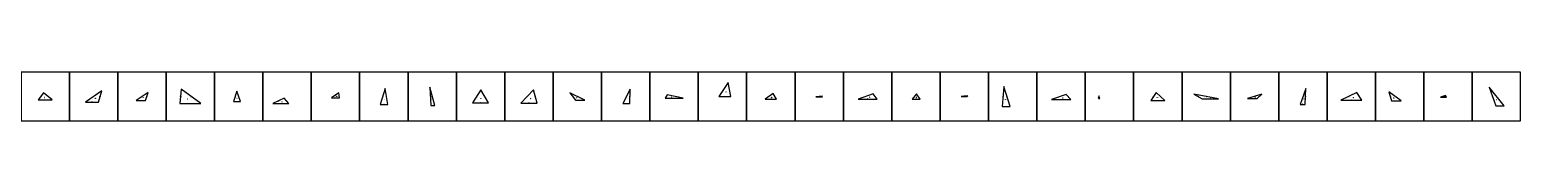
# Model space of a CAD drawing. Header units: millimetres. Extents: x 0 to 121000, y 0 to 607.
# Drawn here: x 45089 to 60414, y 0 to 500 of the extents above; entities that cross this region are included whole.
import ezdxf

# ---------------------------------------------------------------- set-up
doc = ezdxf.new("R2010")
doc.units = ezdxf.units.MM

msp = doc.modelspace()

# ---------------------------------------------------------------- linework, layer by layer
for points in [[(45000, 0), (45500, 0), (45500, 500), (45000, 500), (45000, 0)], [(45500, 0), (46000, 0), (46000, 500), (45500, 500), (45500, 0)], [(46000, 0), (46500, 0), (46500, 500), (46000, 500), (46000, 0)], [(46500, 0), (47000, 0), (47000, 500), (46500, 500), (46500, 0)], [(47000, 0), (47500, 0), (47500, 500), (47000, 500), (47000, 0)], [(47500, 0), (48000, 0), (48000, 500), (47500, 500), (47500, 0)], [(48000, 0), (48500, 0), (48500, 500), (48000, 500), (48000, 0)], [(48500, 0), (49000, 0), (49000, 500), (48500, 500), (48500, 0)], [(49000, 0), (49500, 0), (49500, 500), (49000, 500), (49000, 0)], [(49500, 0), (50000, 0), (50000, 500), (49500, 500), (49500, 0)], [(50000, 0), (50500, 0), (50500, 500), (50000, 500), (50000, 0)], [(50500, 0), (51000, 0), (51000, 500), (50500, 500), (50500, 0)], [(51000, 0), (51500, 0), (51500, 500), (51000, 500), (51000, 0)], [(51500, 0), (52000, 0), (52000, 500), (51500, 500), (51500, 0)], [(52000, 0), (52500, 0), (52500, 500), (52000, 500), (52000, 0)], [(52500, 0), (53000, 0), (53000, 500), (52500, 500), (52500, 0)], [(53000, 0), (53500, 0), (53500, 500), (53000, 500), (53000, 0)], [(53500, 0), (54000, 0), (54000, 500), (53500, 500), (53500, 0)], [(54000, 0), (54500, 0), (54500, 500), (54000, 500), (54000, 0)], [(54500, 0), (55000, 0), (55000, 500), (54500, 500), (54500, 0)], [(55000, 0), (55500, 0), (55500, 500), (55000, 500), (55000, 0)], [(55500, 0), (56000, 0), (56000, 500), (55500, 500), (55500, 0)], [(56000, 0), (56500, 0), (56500, 500), (56000, 500), (56000, 0)], [(56500, 0), (57000, 0), (57000, 500), (56500, 500), (56500, 0)], [(57000, 0), (57500, 0), (57500, 500), (57000, 500), (57000, 0)], [(57500, 0), (58000, 0), (58000, 500), (57500, 500), (57500, 0)], [(58000, 0), (58500, 0), (58500, 500), (58000, 500), (58000, 0)], [(58500, 0), (59000, 0), (59000, 500), (58500, 500), (58500, 0)], [(59000, 0), (59500, 0), (59500, 500), (59000, 500), (59000, 0)], [(59500, 0), (60000, 0), (60000, 500), (59500, 500), (59500, 0)], [(60000, 0), (60500, 0), (60500, 500), (60000, 500), (60000, 0)]]:
    msp.add_lwpolyline(points, close=True)
at = {"color": 1}
for points in [[(45834, 309), (45668, 193)], [(45801, 193), (45834, 309)], [(46654, 325), (46642, 177)], [(46859, 177), (46654, 325)], [(48763, 333), (48713, 169)], [(48790, 169), (48763, 333)], [(49277, 157), (49224, 345)], [(49224, 345), (49235, 157)], [(49753, 319), (49668, 183)], [(49833, 183), (49753, 319)], [(50296, 320), (50166, 182)], [(50335, 182), (50296, 320)], [(51295, 325), (51221, 177)], [(51291, 177), (51295, 325)], [(52308, 394), (52213, 251)], [(52338, 251), (52308, 394)], [(55157, 354), (55142, 148)], [(55225, 148), (55157, 354)], [(58281, 333), (58221, 169)], [(58273, 169), (58281, 333)], [(60328, 155), (60173, 347)], [(60173, 347), (60242, 155)], [(45233, 287), (45178, 215)], [(45178, 215), (45323, 215)], [(45323, 215), (45233, 287)], [(45668, 193), (45801, 193)], [(46313, 292), (46189, 210)], [(46189, 210), (46287, 210)], [(46287, 210), (46313, 292)], [(46642, 177), (46859, 177)], [(47232, 304), (47195, 198)], [(47195, 198), (47267, 198)], [(47267, 198), (47232, 304)], [(47719, 234), (47603, 177)], [(47603, 177), (47768, 177)], [(47768, 177), (47719, 234)], [(48285, 288), (48210, 235)], [(48210, 235), (48292, 235)], [(48292, 235), (48285, 288)], [(48713, 169), (48790, 169)], [(49235, 157), (49277, 157)], [(49668, 183), (49833, 183)], [(50166, 182), (50335, 182)], [(50829, 213), (50673, 289)], [(50673, 289), (50730, 213)], [(50730, 213), (50829, 213)], [(51221, 177), (51291, 177)], [(51678, 268), (51656, 234)], [(51656, 234), (51845, 234)], [(51845, 234), (51678, 268)], [(52213, 251), (52338, 251)], [(52774, 281), (52692, 221)], [(52692, 221), (52810, 221)], [(52810, 221), (52774, 281)], [(53281, 255), (53216, 247)], [(53216, 247), (53285, 247)], [(53285, 247), (53281, 255)], [(53809, 278), (53653, 224)], [(53653, 224), (53848, 224)], [(53848, 224), (53809, 278)], [(54256, 279), (54211, 223)], [(54211, 223), (54292, 223)], [(54292, 223), (54256, 279)], [(54785, 257), (54717, 251)], [(54717, 251), (54776, 251)], [(54776, 251), (54785, 257)], [(55801, 269), (55652, 218)], [(55652, 218), (55850, 218)], [(55850, 218), (55801, 269)], [(56139, 256), (56136, 228)], [(56136, 228), (56149, 228)], [(56149, 228), (56139, 256)], [(56732, 292), (56678, 210)], [(56678, 210), (56823, 210)], [(56823, 210), (56732, 292)], [(57378, 227), (57123, 275)], [(57123, 275), (57207, 227)], [(57207, 227), (57378, 227)], [(57824, 274), (57678, 228)], [(57678, 228), (57775, 228)], [(57775, 228), (57824, 274)], [(58221, 169), (58273, 169)], [(58808, 291), (58642, 211)], [(58642, 211), (58859, 211)], [(58859, 211), (58808, 291)], [(59264, 204), (59139, 298)], [(59139, 298), (59165, 204)], [(59165, 204), (59264, 204)], [(59724, 260), (59671, 242)], [(59671, 242), (59732, 242)], [(59732, 242), (59724, 260)], [(60242, 155), (60328, 155)], [(55142, 148), (55225, 148)]]:
    msp.add_lwpolyline(points, dxfattribs=at)
at = {"color": 250}
for points in [[(52262, 322), (52262, 321), (52261, 322)], [(52261, 321), (52261, 321), (52262, 321), (52261, 321)], [(52262, 322), (52262, 322), (52262, 322)], [(52321, 323), (52322, 322), (52322, 322), (52322, 323), (52322, 323), (52322, 322)], [(52322, 321), (52322, 321), (52323, 321)], [(45207, 251), (45207, 251), (45207, 251), (45207, 251), (45207, 251), (45207, 251), (45206, 251), (45207, 252), (45207, 251)], [(45207, 250), (45207, 250), (45207, 250), (45207, 250), (45207, 250), (45206, 250), (45206, 251), (45206, 251), (45206, 251)], [(45206, 250), (45206, 250), (45207, 250), (45206, 249), (45206, 250), (45206, 250)], [(45250, 216), (45250, 216), (45250, 216), (45250, 216), (45250, 216), (45250, 216), (45250, 215), (45250, 215), (45250, 216)], [(45251, 216), (45250, 216), (45250, 215), (45251, 215), (45251, 216), (45250, 216)], [(45251, 216), (45251, 216), (45251, 215)], [(45277, 250), (45276, 250), (45277, 251)], [(45278, 249), (45278, 249), (45277, 249), (45278, 250), (45278, 250), (45278, 250), (45278, 250), (45278, 250), (45278, 250)], [(45733, 194), (45733, 194), (45734, 194), (45734, 194), (45733, 194), (45733, 193), (45734, 193)], [(45734, 194), (45734, 194), (45734, 194), (45734, 194), (45734, 193), (45734, 193)], [(45735, 194), (45735, 194), (45735, 194), (45735, 194), (45735, 194), (45735, 193), (45735, 193)], [(45751, 250), (45752, 250), (45751, 249), (45751, 250), (45751, 250), (45751, 250), (45751, 250)], [(45753, 251), (45753, 250), (45752, 250), (45752, 250), (45752, 251), (45752, 251), (45752, 251)], [(45816, 251), (45816, 252), (45817, 251)], [(45817, 252), (45817, 252), (45816, 252), (45816, 252), (45817, 252), (45817, 251)], [(45816, 250), (45816, 250), (45816, 251), (45816, 251), (45816, 250), (45817, 250), (45817, 251)], [(46237, 212), (46237, 212), (46238, 212), (46238, 211), (46238, 211), (46238, 211), (46238, 211), (46237, 211), (46237, 211)], [(46238, 212), (46238, 212), (46238, 211)], [(46239, 211), (46239, 211), (46239, 212), (46239, 211)], [(46252, 250), (46252, 250), (46251, 250)], [(46251, 250), (46251, 250), (46252, 250), (46251, 249), (46251, 250), (46251, 250)], [(46252, 251), (46252, 250), (46252, 251)], [(46299, 251), (46298, 251), (46298, 251), (46299, 251), (46299, 251), (46299, 250), (46299, 251)], [(46299, 252), (46299, 251), (46299, 251), (46299, 252), (46300, 252), (46299, 251)], [(46650, 252), (46650, 252), (46650, 251), (46649, 251), (46649, 252), (46649, 252), (46649, 252), (46649, 252), (46649, 252)], [(46650, 251), (46649, 251), (46649, 251), (46649, 251), (46649, 251), (46649, 251)], [(46750, 178), (46750, 179), (46750, 178)], [(46750, 179), (46750, 179), (46751, 179), (46751, 178), (46750, 178), (46750, 178), (46751, 178)], [(46755, 250), (46755, 250), (46755, 250), (46755, 250), (46755, 250), (46755, 251), (46755, 251), (46756, 251), (46756, 251)], [(46756, 250), (46756, 250), (46756, 250), (46756, 250), (46756, 251), (46756, 250)], [(46757, 250), (46756, 249), (46757, 250)], [(47215, 252), (47215, 251), (47214, 251)], [(47215, 251), (47215, 250), (47214, 251)], [(47214, 250), (47214, 250), (47215, 250), (47214, 250), (47214, 250), (47214, 250)], [(47230, 199), (47230, 200), (47230, 199)], [(47231, 200), (47231, 199), (47231, 199), (47231, 199), (47231, 199), (47231, 199)], [(47231, 200), (47232, 200), (47231, 199)], [(47248, 250), (47248, 250), (47248, 250), (47248, 250), (47249, 250), (47249, 250), (47249, 251)], [(47248, 251), (47248, 250), (47248, 251), (47248, 251), (47248, 251), (47249, 251), (47249, 251)], [(47661, 204), (47661, 204), (47661, 204), (47661, 203), (47660, 204), (47661, 204)], [(47662, 204), (47663, 204), (47662, 204), (47662, 204), (47662, 205), (47662, 205), (47662, 205)], [(47685, 178), (47685, 178), (47685, 178), (47685, 178), (47685, 178), (47685, 177), (47685, 177)], [(47743, 204), (47742, 204), (47743, 205)], [(48248, 260), (48248, 260), (48248, 261)], [(48250, 236), (48250, 236), (48250, 236), (48250, 236), (48250, 236), (48250, 235), (48250, 235)], [(48251, 236), (48251, 236), (48251, 236), (48251, 236), (48251, 236), (48251, 235), (48251, 235)], [(48252, 236), (48251, 236), (48251, 236), (48252, 236), (48252, 235), (48251, 235)], [(48287, 262), (48287, 261), (48288, 261), (48288, 262), (48287, 262), (48287, 261)], [(48287, 261), (48287, 260), (48287, 261), (48287, 261), (48288, 261), (48288, 261)], [(48287, 260), (48287, 260), (48287, 260), (48287, 260), (48287, 260), (48288, 260), (48288, 260), (48288, 260), (48288, 260)], [(48739, 251), (48739, 251), (48739, 250), (48739, 251), (48739, 251), (48739, 251), (48738, 251)], [(48739, 250), (48739, 250), (48738, 250)], [(48739, 252), (48740, 251), (48739, 251)], [(48750, 170), (48750, 170), (48751, 170), (48751, 170), (48750, 170), (48750, 169), (48751, 169)], [(48775, 250), (48775, 250), (48775, 250), (48775, 251), (48775, 250), (48775, 251), (48776, 251), (48776, 250), (48776, 250)], [(49231, 252), (49231, 252), (49230, 252)], [(49231, 251), (49231, 251), (49231, 251), (49231, 251), (49231, 251), (49230, 251), (49230, 251)], [(49249, 251), (49249, 251), (49249, 251), (49249, 252), (49249, 251), (49250, 251), (49250, 252)], [(49249, 250), (49249, 251), (49250, 250)], [(49250, 250), (49249, 250), (49249, 250), (49250, 250), (49250, 250), (49250, 250), (49250, 250), (49250, 250), (49250, 250)], [(49255, 158), (49255, 158), (49255, 158), (49255, 158), (49255, 158), (49255, 157), (49255, 157)], [(49256, 158), (49256, 158), (49256, 157)], [(49257, 158), (49256, 158), (49256, 158), (49257, 158), (49257, 157), (49256, 157)], [(49712, 251), (49712, 251), (49712, 251), (49712, 251), (49712, 251), (49711, 251), (49711, 251), (49711, 252), (49712, 252)], [(49712, 250), (49712, 250), (49711, 251)], [(49711, 250), (49711, 250), (49711, 250), (49711, 250)], [(49750, 184), (49750, 184), (49750, 184), (49750, 184), (49750, 184), (49750, 184), (49750, 183), (49750, 183), (49750, 183)], [(49750, 184), (49751, 184), (49750, 183)], [(49792, 251), (49792, 251), (49791, 251), (49791, 251), (49792, 251), (49792, 251)], [(49793, 250), (49792, 250), (49793, 250)], [(49792, 250), (49792, 250), (49793, 250)], [(50231, 250), (50232, 250), (50232, 249), (50231, 250)], [(50233, 251), (50233, 250), (50232, 251)], [(50232, 250), (50232, 251), (50232, 251), (50232, 251), (50232, 250), (50232, 251)], [(50250, 183), (50250, 183), (50250, 183), (50250, 183), (50250, 183), (50250, 182), (50250, 182), (50250, 182), (50250, 182)], [(50251, 183), (50250, 183), (50251, 183), (50251, 182)], [(50251, 183), (50251, 183), (50251, 182)], [(50314, 250), (50314, 250), (50314, 251), (50314, 251), (50315, 251), (50315, 251), (50315, 251), (50315, 250), (50315, 250)], [(50315, 250), (50315, 250), (50314, 250), (50315, 250), (50315, 250), (50315, 250), (50315, 250)], [(50702, 253), (50702, 253), (50702, 252), (50702, 252), (50702, 252), (50702, 252), (50701, 252), (50701, 252), (50701, 252)], [(50703, 252), (50702, 252), (50702, 252), (50702, 251), (50702, 252), (50702, 252)], [(50703, 252), (50703, 252), (50703, 251), (50703, 251), (50702, 251), (50702, 251), (50702, 251), (50702, 251), (50702, 251)], [(50749, 250), (50750, 250), (50750, 250), (50749, 250), (50750, 251), (50750, 251)], [(50750, 250), (50750, 250), (50750, 250), (50750, 250)], [(50751, 250), (50750, 249), (50751, 250)], [(50778, 214), (50778, 215), (50779, 215), (50779, 214), (50778, 214), (50778, 214), (50779, 214)], [(50779, 214), (50779, 215), (50779, 214)], [(50780, 214), (50780, 215), (50780, 215), (50780, 214), (50780, 214), (50780, 214), (50780, 214)], [(51255, 178), (51255, 179), (51255, 179), (51255, 178), (51255, 178), (51255, 178), (51255, 178), (51255, 178), (51255, 178)], [(51256, 178), (51257, 179), (51257, 178)], [(51259, 251), (51259, 250), (51258, 251)], [(51259, 250), (51259, 250), (51258, 250), (51258, 250), (51258, 250), (51259, 250)], [(51259, 251), (51260, 251), (51259, 251), (51259, 251), (51259, 251), (51259, 252), (51259, 251)], [(51292, 250), (51291, 250), (51292, 250)], [(51668, 250), (51668, 249), (51667, 250)], [(51668, 251), (51669, 251), (51668, 251)], [(51750, 235), (51750, 236), (51750, 235)], [(51750, 235), (51751, 236), (51751, 235)], [(51751, 236), (51751, 236), (51751, 235), (51751, 235), (51751, 235), (51751, 235)], [(51761, 250), (51761, 250), (51760, 250), (51760, 250), (51760, 250), (51760, 250), (51760, 251), (51761, 251), (51761, 250)], [(51762, 249), (51762, 249), (51761, 249), (51762, 250), (51762, 250), (51762, 250), (51762, 250), (51762, 250), (51762, 250)], [(51761, 250), (51761, 250), (51761, 249), (51761, 250), (51761, 250), (51761, 250)], [(52274, 252), (52274, 252), (52275, 252), (52275, 252), (52274, 252), (52274, 251), (52275, 251)], [(52275, 252), (52275, 252), (52275, 252), (52275, 252), (52275, 251), (52275, 251)], [(52276, 252), (52276, 252), (52276, 252), (52276, 252), (52276, 251), (52276, 251)], [(52733, 250), (52733, 250), (52733, 249), (52733, 250)], [(52734, 251), (52734, 250), (52734, 251)], [(52750, 223), (52750, 223), (52750, 223), (52750, 223), (52750, 222), (52750, 222), (52750, 222), (52750, 222), (52750, 222)], [(52751, 222), (52751, 222), (52751, 223), (52751, 222)], [(52752, 222), (52751, 222), (52751, 223), (52752, 223), (52752, 222), (52751, 222)], [(52792, 249), (52792, 249), (52791, 250), (52792, 250), (52792, 250), (52792, 250), (52792, 250), (52792, 250), (52792, 250)], [(53249, 250), (53249, 250), (53248, 249), (53248, 250), (53249, 250), (53248, 250), (53248, 250), (53249, 250), (53249, 250)], [(53248, 249), (53248, 249), (53248, 250), (53248, 250), (53248, 250), (53248, 250)], [(53250, 250), (53250, 250), (53249, 250), (53249, 250), (53249, 250), (53249, 251), (53249, 250)], [(53249, 248), (53250, 249), (53250, 248)], [(53250, 249), (53250, 249), (53251, 249), (53251, 248), (53250, 248), (53250, 248), (53251, 248)], [(53251, 249), (53251, 249), (53251, 248)], [(53281, 250), (53282, 250), (53283, 250), (53282, 251), (53282, 251), (53282, 250)], [(53281, 251), (53281, 250), (53282, 251), (53282, 251), (53282, 251), (53282, 251)], [(53282, 249), (53282, 249), (53282, 250), (53282, 250), (53283, 250), (53283, 250), (53283, 250)], [(53732, 250), (53732, 250), (53732, 250), (53732, 250), (53731, 250), (53732, 251)], [(53731, 250), (53731, 249), (53731, 249), (53731, 250), (53731, 250), (53731, 250), (53731, 250), (53731, 250), (53731, 250)], [(53733, 250), (53733, 250), (53732, 250), (53732, 250), (53733, 250), (53733, 251), (53732, 251)], [(53749, 226), (53749, 226), (53750, 226), (53750, 226), (53750, 225), (53750, 225), (53750, 225), (53749, 225), (53749, 225)], [(53750, 226), (53750, 226), (53751, 226), (53751, 226), (53750, 225), (53751, 225), (53751, 225), (53750, 225), (53750, 225)], [(53751, 226), (53751, 226), (53751, 225)], [(53828, 250), (53828, 250), (53827, 250), (53828, 251)], [(53827, 251), (53827, 251), (53827, 250), (53827, 251), (53827, 251), (53828, 251)], [(53828, 250), (53828, 250), (53828, 250)], [(54234, 250), (54234, 250), (54234, 250), (54234, 249), (54233, 250), (54234, 250)], [(54235, 251), (54235, 251), (54235, 251), (54235, 251), (54235, 251), (54234, 251), (54234, 251), (54234, 251), (54235, 251)], [(54235, 250), (54235, 250), (54234, 250), (54234, 250), (54234, 251), (54234, 251), (54234, 251)], [(54250, 224), (54250, 225), (54251, 225), (54251, 224), (54251, 224), (54251, 224), (54251, 224), (54250, 224), (54250, 224)], [(54252, 225), (54251, 224), (54251, 224), (54252, 224), (54252, 224), (54251, 224)], [(54252, 224), (54252, 225), (54252, 225), (54252, 224), (54252, 224), (54252, 224), (54252, 224), (54252, 224), (54252, 224)], [(54272, 251), (54273, 250), (54273, 251), (54273, 251), (54273, 251), (54273, 250)], [(54273, 250), (54273, 250), (54273, 250), (54273, 250), (54273, 250), (54274, 250)], [(54746, 252), (54746, 252), (54746, 251)], [(54746, 252), (54746, 252), (54747, 252), (54747, 252), (54746, 252), (54747, 252), (54747, 251), (54746, 251), (54746, 251)], [(54751, 253), (54751, 253), (54750, 253), (54750, 253), (54751, 253), (54750, 253), (54750, 253), (54751, 254), (54751, 253)], [(54751, 253), (54752, 253), (54751, 253), (54751, 253), (54751, 253), (54751, 254), (54751, 254)], [(54752, 253), (54752, 253), (54752, 254)], [(54780, 255), (54779, 255), (54779, 255), (54780, 255), (54780, 254), (54780, 254)], [(54780, 255), (54780, 255), (54780, 256), (54780, 255), (54780, 255), (54780, 255), (54781, 255)], [(55151, 252), (55151, 252), (55151, 251), (55151, 251), (55151, 252), (55150, 252), (55150, 251)], [(55151, 250), (55151, 251), (55151, 251), (55151, 250), (55150, 250), (55150, 251)], [(55190, 250), (55189, 251), (55190, 251)], [(55190, 250), (55190, 250), (55191, 250)], [(55728, 242), (55728, 242), (55728, 242), (55727, 242), (55728, 243), (55727, 243), (55727, 243), (55728, 243), (55728, 243)], [(55727, 242), (55727, 242), (55727, 243), (55727, 242), (55727, 243), (55727, 243)], [(55750, 219), (55750, 219), (55750, 219), (55750, 219), (55750, 219), (55750, 218), (55750, 218)], [(55751, 219), (55751, 219), (55751, 218)], [(55752, 219), (55751, 219), (55751, 219), (55752, 219), (55752, 218), (55751, 218)], [(55824, 242), (55824, 243), (55825, 243)], [(55825, 242), (55825, 242), (55826, 243), (55825, 243), (55825, 243), (55825, 242)], [(56139, 243), (56139, 243), (56139, 242), (56138, 242), (56138, 243), (56138, 243), (56138, 242)], [(56139, 242), (56139, 242), (56139, 242), (56139, 242), (56138, 242), (56138, 242), (56138, 242), (56138, 242), (56138, 242)], [(56139, 241), (56139, 241), (56138, 241), (56138, 241), (56138, 241), (56138, 242)], [(56142, 229), (56142, 229), (56142, 230), (56142, 230), (56142, 229), (56142, 229)], [(56143, 241), (56143, 241), (56144, 241), (56144, 242), (56143, 241), (56143, 241)], [(56143, 230), (56143, 230), (56143, 230), (56143, 230), (56143, 229), (56143, 229), (56143, 229), (56143, 229), (56143, 229)], [(56706, 251), (56706, 250), (56706, 250), (56706, 250), (56706, 251), (56706, 251), (56705, 251)], [(56706, 250), (56706, 249), (56705, 250)], [(56707, 251), (56707, 251), (56706, 251), (56706, 251), (56706, 251), (56706, 252), (56706, 251)], [(56749, 211), (56750, 211), (56750, 210)], [(56750, 211), (56751, 211), (56750, 210)], [(56751, 211), (56751, 211), (56751, 211), (56751, 211), (56751, 210), (56751, 210)], [(56777, 250), (56777, 250), (56777, 250), (56776, 250), (56777, 251), (56777, 250)], [(56776, 250), (56776, 250), (56776, 250), (56776, 251), (56776, 250), (56777, 251), (56776, 251)], [(56777, 249), (56777, 249), (56777, 249), (56777, 250), (56778, 250), (56778, 250), (56778, 250)], [(57164, 252), (57165, 253), (57164, 252)], [(57165, 252), (57165, 252), (57166, 252), (57165, 252), (57165, 252), (57165, 252), (57165, 251), (57165, 252), (57165, 252)], [(57166, 251), (57166, 252), (57166, 252), (57166, 251)], [(57250, 250), (57251, 250), (57250, 250), (57250, 250)], [(57251, 250), (57251, 249), (57251, 249), (57251, 250), (57251, 250), (57252, 250), (57251, 250)], [(57291, 228), (57291, 228), (57292, 228), (57292, 228), (57291, 228), (57291, 227), (57292, 227)], [(57293, 228), (57292, 228), (57292, 228), (57293, 228), (57293, 227), (57292, 227)], [(57726, 229), (57726, 229), (57726, 228)], [(57727, 229), (57727, 229), (57727, 229), (57727, 229), (57727, 229), (57727, 229), (57727, 228), (57727, 228), (57727, 228)], [(57727, 229), (57727, 229), (57728, 229), (57728, 229), (57727, 229), (57728, 229), (57728, 228), (57727, 228), (57727, 228)], [(57752, 250), (57752, 250), (57751, 250), (57751, 250), (57751, 250), (57751, 250), (57751, 250), (57752, 251), (57752, 250)], [(57752, 250), (57752, 250), (57752, 250), (57752, 250), (57752, 250), (57752, 250), (57752, 251), (57752, 251), (57752, 251)], [(57798, 251), (57798, 252), (57799, 251)], [(57799, 252), (57798, 251), (57798, 252), (57799, 251)], [(58246, 170), (58246, 171), (58247, 171), (58247, 170), (58247, 170), (58247, 170), (58247, 170), (58246, 170), (58246, 170)], [(58252, 250), (58253, 251), (58252, 251), (58252, 251), (58251, 251), (58252, 251)], [(58252, 250), (58252, 250), (58252, 250), (58252, 250), (58251, 250), (58251, 250)], [(58252, 252), (58253, 251), (58252, 251)], [(58276, 251), (58276, 251), (58276, 252), (58276, 252), (58276, 252), (58276, 252), (58277, 252), (58277, 251), (58276, 251)], [(58276, 251), (58276, 251), (58277, 251), (58277, 251), (58276, 251), (58276, 251)], [(58276, 250), (58276, 250), (58276, 250), (58276, 250), (58276, 250), (58276, 250), (58276, 250)], [(58725, 249), (58725, 250), (58725, 250), (58725, 250), (58725, 250), (58725, 250)], [(58727, 250), (58727, 250), (58726, 250), (58726, 250), (58727, 251), (58726, 251), (58726, 251)], [(58749, 212), (58749, 212), (58750, 212), (58750, 212), (58749, 212), (58749, 211), (58750, 211)], [(58750, 212), (58750, 212), (58751, 212), (58751, 212), (58750, 212), (58751, 212), (58751, 211), (58750, 211), (58750, 212)], [(58751, 212), (58751, 212), (58751, 212), (58751, 211)], [(58833, 251), (58833, 250), (58832, 250), (58833, 251)], [(58832, 251), (58832, 250), (58832, 251), (58832, 251), (58833, 251), (58833, 251)], [(58833, 249), (58833, 249), (58833, 250), (58833, 250), (58833, 250), (58834, 250), (58833, 250)], [(59153, 252), (59153, 252), (59153, 252), (59153, 251), (59153, 252), (59152, 252), (59152, 251)], [(59200, 250), (59201, 250), (59201, 250), (59201, 251), (59201, 250), (59201, 250)], [(59200, 250), (59200, 250), (59200, 251)], [(59202, 250), (59201, 249), (59201, 250)], [(59214, 205), (59213, 205), (59213, 204), (59214, 204), (59214, 205), (59213, 205)], [(59214, 205), (59215, 205), (59215, 204)], [(59698, 250), (59698, 250), (59698, 250), (59697, 250), (59698, 250), (59698, 251), (59697, 250)], [(59699, 250), (59698, 250), (59698, 251)], [(59700, 243), (59700, 243), (59701, 243), (59701, 243), (59700, 243), (59700, 242), (59701, 242)], [(59701, 243), (59701, 243), (59701, 242), (59701, 242), (59701, 243), (59701, 243)], [(59702, 243), (59701, 243), (59701, 243), (59702, 243), (59702, 242), (59701, 242)], [(59727, 251), (59727, 251), (59726, 251), (59727, 251), (59727, 251), (59727, 251), (59727, 251)], [(59727, 250), (59727, 250), (59727, 250), (59728, 251)], [(60208, 252), (60209, 252), (60208, 252)], [(60209, 251), (60209, 252), (60208, 252), (60208, 251), (60209, 251), (60209, 252)], [(60209, 251), (60209, 251), (60208, 251)], [(60250, 250), (60250, 250), (60250, 250), (60249, 250), (60250, 251), (60250, 250)], [(60249, 251), (60249, 250), (60250, 251), (60249, 251), (60250, 251), (60250, 251)], [(60250, 249), (60250, 249), (60250, 250), (60250, 250), (60250, 250), (60251, 250), (60251, 250)], [(60284, 156), (60284, 156), (60285, 156), (60285, 156), (60284, 156), (60285, 156), (60285, 155), (60284, 155), (60284, 156)], [(60285, 156), (60285, 156), (60285, 156), (60285, 155)], [(60286, 156), (60286, 156), (60286, 155), (60286, 155), (60286, 156), (60286, 156)], [(55184, 149), (55184, 150), (55184, 150), (55184, 149), (55184, 149), (55184, 149), (55184, 149)]]:
    msp.add_lwpolyline(points, dxfattribs=at)
for points in [[(52322, 322), (52322, 322), (52322, 322), (52322, 322), (52322, 322), (52322, 322), (52322, 322), (52322, 322), (52323, 322), (52322, 322), (52322, 322)], [(45278, 250), (45277, 250), (45277, 250), (45277, 251), (45278, 250)], [(45752, 250), (45752, 250), (45752, 250), (45752, 250), (45752, 250), (45752, 250), (45751, 250), (45751, 250), (45752, 251), (45752, 250), (45752, 250)], [(46649, 250), (46649, 250), (46650, 250), (46650, 250), (46649, 250), (46649, 250), (46649, 250), (46649, 250), (46649, 251), (46649, 251), (46649, 250)], [(46751, 179), (46751, 179), (46751, 179), (46751, 179), (46751, 179), (46751, 179), (46751, 178), (46751, 178), (46751, 178), (46751, 178), (46751, 179)], [(47661, 205), (47662, 204), (47661, 204), (47661, 205), (47661, 205)], [(47685, 177), (47685, 178), (47686, 178), (47686, 177), (47685, 177)], [(48249, 260), (48249, 260), (48249, 260), (48249, 260), (48249, 260), (48249, 260), (48248, 260), (48248, 261), (48248, 261), (48249, 261), (48249, 260)], [(48751, 169), (48751, 170), (48752, 170), (48752, 169), (48751, 169)], [(48752, 170), (48752, 170), (48752, 170), (48752, 170), (48752, 170), (48752, 170), (48752, 170), (48752, 169), (48752, 169), (48752, 170), (48752, 170)], [(48775, 251), (48775, 251), (48775, 251), (48775, 251), (48775, 251), (48775, 251), (48775, 251), (48776, 251), (48776, 251), (48775, 251), (48775, 251)], [(49230, 251), (49231, 251), (49231, 250), (49230, 250), (49230, 251)], [(49751, 184), (49751, 184), (49751, 184), (49751, 184), (49751, 184), (49751, 184), (49751, 184), (49751, 183), (49751, 183), (49751, 184), (49751, 184)], [(50315, 251), (50314, 251), (50314, 251), (50315, 252), (50315, 251)], [(51256, 178), (51256, 178), (51256, 179), (51256, 179), (51256, 178), (51256, 178), (51256, 178), (51256, 178), (51256, 178), (51256, 178), (51256, 178)], [(51292, 252), (51292, 251), (51291, 251), (51291, 252), (51292, 252), (51292, 252), (51292, 252), (51292, 252), (51292, 251), (51292, 251), (51292, 252)], [(51292, 251), (51291, 251), (51291, 251), (51292, 251), (51292, 251)], [(51668, 250), (51668, 251), (51668, 250), (51668, 250), (51668, 250), (51668, 250), (51668, 250), (51667, 251), (51668, 251), (51668, 251), (51668, 250)], [(52734, 251), (52734, 250), (52734, 250), (52733, 250), (52734, 251)], [(52792, 250), (52791, 250), (52791, 250), (52792, 251), (52792, 250)], [(52791, 251), (52791, 251), (52791, 251), (52791, 251), (52791, 251), (52791, 251), (52791, 251), (52791, 251), (52792, 251), (52791, 251), (52791, 251)], [(55190, 251), (55189, 251), (55189, 251), (55190, 252), (55190, 251)], [(56143, 242), (56143, 242), (56143, 241), (56143, 242), (56143, 242), (56143, 242), (56143, 242), (56143, 242), (56144, 242), (56143, 242), (56143, 242)], [(57250, 251), (57250, 250), (57249, 250), (57250, 251), (57250, 251)], [(57293, 228), (57293, 228), (57293, 228), (57293, 228), (57293, 228), (57293, 228), (57293, 228), (57293, 227), (57293, 227), (57293, 228), (57293, 228)], [(57751, 250), (57751, 249), (57751, 249), (57750, 250), (57751, 250)], [(57799, 252), (57799, 252), (57799, 252), (57799, 253), (57799, 252), (57799, 252), (57799, 252), (57800, 252), (57799, 252), (57799, 252), (57799, 252)], [(58726, 251), (58726, 250), (58726, 250), (58725, 250), (58726, 251)], [(59153, 251), (59153, 251), (59153, 251), (59153, 251), (59153, 251), (59153, 251), (59153, 251), (59152, 251), (59152, 251), (59153, 251), (59153, 251)], [(55183, 149), (55183, 149), (55183, 150), (55183, 150), (55183, 149), (55183, 149), (55183, 149), (55183, 149), (55183, 149), (55183, 149), (55183, 149)]]:
    msp.add_lwpolyline(points, close=True, dxfattribs=at)
at = {"color": 5}
for points in [[(45243, 239), (45244, 240), (45244, 238)], [(45246, 240), (45245, 240), (45245, 239), (45246, 239), (45246, 238), (45245, 238)], [(45766, 232), (45767, 232), (45767, 231)], [(45768, 232), (45769, 232), (45768, 231)], [(46261, 237), (46262, 238), (46262, 237)], [(46717, 227), (46717, 227), (46717, 226)], [(46718, 227), (46719, 227), (46719, 226)], [(47229, 233), (47230, 234), (47230, 233)], [(47231, 233), (47231, 234), (47231, 233)], [(47232, 233), (47233, 234), (47233, 233)], [(47695, 196), (47695, 196), (47695, 195)], [(47696, 196), (47697, 196), (47697, 195)], [(47697, 196), (47697, 196), (47698, 196), (47698, 196), (47697, 196), (47697, 195), (47698, 195)], [(48261, 252), (48261, 253), (48261, 251)], [(48262, 252), (48263, 253), (48263, 251)], [(48263, 253), (48263, 253), (48264, 253), (48264, 253), (48263, 252), (48264, 252), (48264, 251), (48263, 251), (48263, 252)], [(48753, 224), (48754, 224), (48754, 223)], [(48755, 224), (48755, 224), (48755, 223)], [(48757, 224), (48756, 224), (48756, 224), (48756, 223)], [(49244, 220), (49244, 220), (49244, 219)], [(49245, 220), (49246, 220), (49246, 219)], [(49247, 220), (49246, 220), (49246, 220), (49247, 220), (49247, 219), (49246, 219)], [(49750, 228), (49750, 229), (49750, 227)], [(49751, 228), (49752, 229), (49752, 227)], [(49753, 229), (49752, 228), (49752, 227), (49753, 227), (49753, 228), (49752, 228)], [(50264, 228), (50265, 229), (50265, 227)], [(50265, 228), (50266, 229), (50266, 227)], [(50266, 229), (50267, 229), (50266, 227)], [(50742, 238), (50743, 239), (50743, 238)], [(50743, 238), (50744, 239), (50744, 238)], [(51267, 226), (51268, 227), (51268, 226)], [(51268, 226), (51269, 227), (51269, 226)], [(51270, 226), (51269, 226), (51269, 227), (51270, 227), (51270, 226), (51269, 226)], [(51724, 246), (51725, 246), (51725, 245)], [(51726, 246), (51726, 246), (51726, 246), (51726, 246), (51726, 246), (51726, 245), (51726, 245)], [(52285, 298), (52285, 299), (52285, 298)], [(52286, 299), (52286, 299), (52287, 299), (52287, 298), (52286, 298), (52286, 298), (52287, 298)], [(52287, 298), (52288, 299), (52288, 298)], [(52757, 241), (52758, 242), (52758, 240)], [(52758, 242), (52758, 242), (52759, 242), (52759, 241), (52758, 241), (52758, 240), (52759, 240)], [(52759, 242), (52759, 242), (52760, 242), (52760, 241), (52759, 241), (52759, 240), (52760, 240)], [(53259, 250), (53260, 251), (53260, 249)], [(53260, 250), (53260, 251), (53261, 251), (53261, 250), (53260, 250), (53260, 249), (53261, 249)], [(53261, 250), (53261, 251), (53262, 251), (53262, 250), (53262, 250), (53262, 250), (53262, 249), (53261, 249), (53261, 249)], [(53768, 242), (53769, 243), (53769, 241)], [(53770, 243), (53770, 243), (53770, 243), (53770, 242), (53770, 242), (53770, 241), (53770, 241)], [(53772, 242), (53771, 242), (53771, 243), (53771, 241)], [(54251, 242), (54252, 243), (54252, 241)], [(54252, 242), (54252, 243), (54253, 243), (54253, 242), (54252, 242), (54252, 241), (54253, 241)], [(54254, 243), (54253, 242), (54253, 241), (54254, 241), (54254, 242), (54253, 242)], [(54757, 253), (54758, 254), (54758, 252)], [(54759, 253), (54759, 254), (54759, 254), (54759, 253), (54759, 253), (54759, 252), (54759, 252)], [(54760, 254), (54761, 254), (54760, 252)], [(55173, 217), (55174, 218), (55174, 216)], [(55174, 217), (55174, 218), (55175, 218), (55175, 217), (55174, 217), (55174, 216), (55175, 216)], [(55766, 235), (55767, 236), (55767, 234)], [(55767, 235), (55767, 236), (55768, 236), (55768, 235), (55767, 235), (55767, 234), (55768, 234)], [(55769, 235), (55768, 235), (55768, 236), (55769, 236), (55769, 234), (55768, 234)], [(56140, 237), (56140, 238), (56140, 237)], [(56141, 238), (56141, 238), (56142, 238), (56142, 238), (56141, 237), (56142, 237), (56142, 237), (56141, 237), (56141, 237)], [(56742, 237), (56743, 238), (56743, 237)], [(56744, 238), (56744, 238), (56744, 238), (56744, 238), (56744, 237), (56744, 237), (56744, 237), (56744, 237), (56744, 237)], [(56745, 238), (56745, 238), (56746, 238), (56746, 237), (56745, 237), (56745, 237), (56746, 237)], [(57234, 243), (57235, 244), (57235, 242)], [(57235, 244), (57235, 244), (57236, 244), (57236, 243), (57236, 243), (57236, 243), (57236, 242), (57235, 242), (57235, 242)], [(57237, 244), (57237, 244), (57237, 244), (57237, 243), (57237, 243), (57237, 243), (57237, 242), (57237, 242), (57237, 242)], [(57757, 243), (57758, 244), (57758, 242)], [(57759, 244), (57759, 244), (57759, 244), (57759, 244), (57759, 243), (57759, 243), (57759, 242), (57759, 242), (57759, 243)], [(57761, 243), (57760, 243), (57760, 244), (57760, 242)], [(58256, 224), (58257, 225), (58257, 223)], [(58258, 224), (58258, 225), (58258, 225), (58258, 224), (58258, 224), (58258, 223), (58258, 223), (58258, 223), (58258, 223)], [(58260, 225), (58259, 224), (58259, 223), (58260, 223), (58260, 224), (58259, 224)], [(58768, 238), (58769, 238), (58769, 237)], [(58769, 238), (58769, 238), (58770, 238), (58770, 238), (58770, 238), (58770, 237), (58770, 237), (58769, 237), (58769, 237)], [(58770, 238), (58771, 238), (58770, 237)], [(59187, 235), (59188, 236), (59188, 234)], [(59188, 236), (59188, 236), (59189, 236), (59189, 236), (59189, 235), (59189, 235), (59189, 234), (59188, 234), (59188, 235)], [(59707, 248), (59708, 249), (59708, 247)], [(59709, 248), (59708, 248), (59709, 249), (59709, 247)], [(60246, 219), (60247, 220), (60247, 218)], [(60248, 219), (60247, 219), (60248, 220), (60248, 218)], [(60248, 219), (60249, 220), (60249, 218)]]:
    msp.add_lwpolyline(points, dxfattribs=at)
for points in [[(45244, 238), (45244, 240), (45245, 240), (45245, 238), (45244, 238)], [(45767, 231), (45767, 232), (45768, 232), (45768, 231), (45767, 231)], [(46262, 237), (46262, 238), (46263, 238), (46263, 237), (46262, 237)], [(46264, 238), (46264, 238), (46264, 238), (46264, 238), (46264, 238), (46264, 238), (46264, 237), (46264, 237), (46264, 237), (46264, 237), (46264, 238)], [(46719, 226), (46719, 227), (46720, 227), (46720, 226), (46719, 226)], [(50745, 239), (50744, 239), (50744, 239), (50745, 239), (50745, 239), (50745, 239), (50745, 238), (50745, 238), (50744, 238), (50744, 238), (50745, 239)], [(51727, 245), (51727, 246), (51728, 246), (51728, 245), (51727, 245)], [(55176, 217), (55175, 217), (55175, 218), (55176, 218), (55176, 217), (55176, 217), (55176, 217), (55176, 216), (55175, 216), (55175, 217), (55176, 217)], [(56142, 237), (56142, 238), (56143, 238), (56143, 237), (56142, 237)], [(59190, 235), (59190, 236), (59190, 236), (59190, 236), (59190, 236), (59190, 235), (59190, 235), (59190, 234), (59190, 234), (59190, 235), (59190, 235)], [(59709, 247), (59709, 249), (59710, 249), (59710, 247), (59709, 247)]]:
    msp.add_lwpolyline(points, close=True, dxfattribs=at)

doc.saveas('drawing.dxf')
